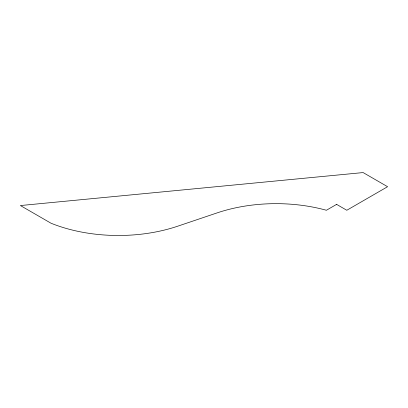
<?xml version="1.0" encoding="UTF-8"?>
<svg xmlns="http://www.w3.org/2000/svg" width="408" height="408" viewBox="0 0 408 408"><rect width="100%" height="100%" fill="white"/><g stroke="black" fill="none" stroke-linecap="round" stroke-linejoin="round"><path stroke-width="0.61" d="M336.6 204.372L326.4 210.263A116.54 67.284 0 0 0 217.234 212.854L177.618 226.221A117.417 67.789 0 0 1 51 223.217L20.4 205.55L363.12 172.574L387.6 186.706L346.8 210.263L336.6 204.372"/></g></svg>
